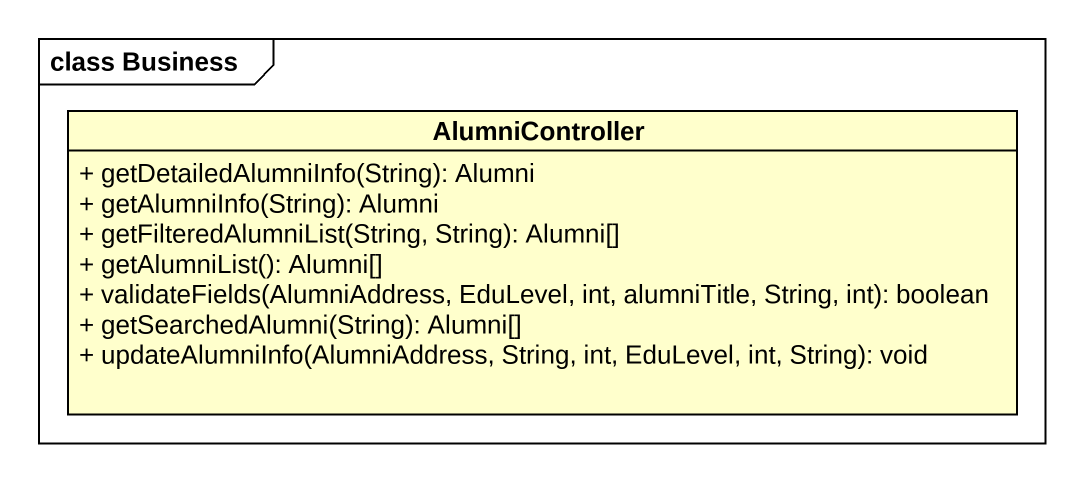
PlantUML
@startuml
mainframe class Business
hide circle
hide empty members
skinparam classAttributeIconSize 0
class AlumniController {
  + getDetailedAlumniInfo(String): Alumni
  + getAlumniInfo(String): Alumni
  + getFilteredAlumniList(String, String): Alumni[]
  + getAlumniList(): Alumni[]
  + validateFields(AlumniAddress, EduLevel, int, alumniTitle, String, int): boolean
  + getSearchedAlumni(String): Alumni[]
  + updateAlumniInfo(AlumniAddress, String, int, EduLevel, int, String): void
}
@enduml
